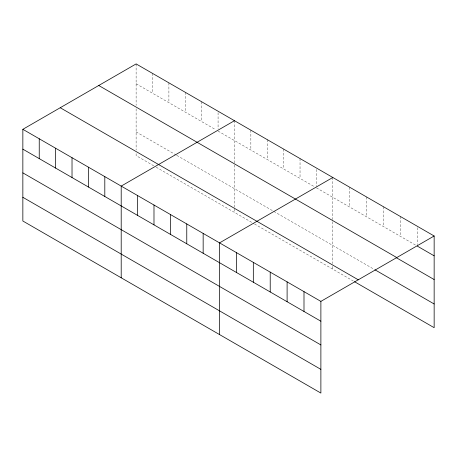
<?xml version="1.0" encoding="UTF-8"?>
<svg xmlns="http://www.w3.org/2000/svg" width="457" height="457" viewBox="0 0 457 457"><rect width="100%" height="100%" fill="white"/><g stroke="black" fill="none" stroke-linecap="round" stroke-linejoin="round"><path stroke-width="0.34" stroke-dasharray="2.29 1.71" d="M136.117 83.768L215.647 129.679M218.075 131.085L314.605 186.816M316.427 187.867L416.053 245.386M136.117 131.907L176.185 155.043M176.79 155.391L374.437 269.499M153.723 165.782L136.117 155.62L136.117 152.827M156.151 167.188L253.898 223.616M254.503 223.97L353.324 281.021M417.264 227.655L417.264 244.666M400.372 216.487L400.372 236.332M383.486 206.735L383.486 226.581M366.594 196.984L366.594 216.829M349.708 187.233L349.708 207.078M332.816 177.482L332.816 219.646M332.816 221.719L332.816 263.603M332.816 266.391L332.816 269.184M316.427 169.438L316.427 186.45M300.038 158.556L300.038 178.401M283.643 149.091L283.643 168.941M267.254 139.631L267.254 159.476M250.859 130.165L250.859 150.01M234.47 120.699L234.47 162.863M234.47 164.937L234.47 212.402M218.075 112.656L218.075 128.96M201.686 101.774L201.686 121.619M185.291 92.308L185.291 112.159M168.901 82.848L168.901 102.694M152.507 73.383L152.507 93.228M136.117 63.917L136.117 105.384M136.117 108.835L136.117 150.039"/><path stroke-width="0.69" d="M22.85 129.314L320.883 301.38L320.883 393.083L22.85 221.011L22.85 129.314L136.117 63.917L434.15 235.989L434.15 327.686L354.535 281.718M234.47 120.699L121.202 186.096L121.202 277.793M332.816 177.482L219.554 242.878L219.554 334.575M320.883 301.38L434.15 235.989M417.264 246.083L434.15 255.834M98.741 85.499L396.773 257.565M396.15 257.605L434.15 279.547M375.043 269.847L434.15 303.974M60.227 107.732L358.259 279.804M22.85 149.159L320.883 321.225M22.85 172.872L320.883 344.938M22.85 197.298L320.883 369.37M303.996 291.629L303.996 311.474M287.105 281.878L287.105 301.729M270.218 272.132L270.218 291.977M253.327 262.381L253.327 282.226M236.44 252.63L236.44 272.475M203.159 233.413L203.159 253.258M186.77 223.953L186.77 243.798M170.375 214.487L170.375 234.332M153.986 205.022L153.986 224.867M137.591 195.562L137.591 215.407M104.807 176.631L104.807 196.476M88.418 167.171L88.418 187.016M72.023 157.705L72.023 177.55M55.634 148.239L55.634 168.085M39.239 138.779L39.239 158.625"/></g></svg>
